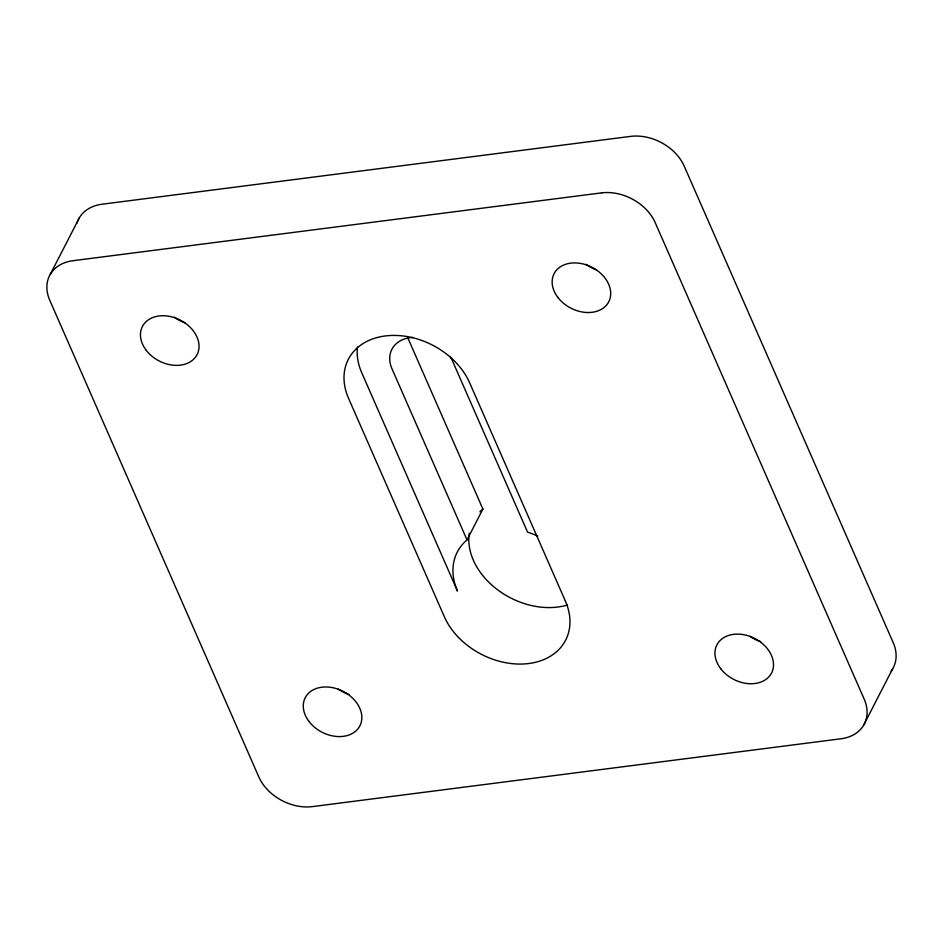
<?xml version="1.0" encoding="UTF-8"?>
<svg xmlns="http://www.w3.org/2000/svg" width="943" height="943" viewBox="0 0 943 943"><rect width="100%" height="100%" fill="white"/><g stroke="black" fill="none" stroke-linecap="round" stroke-linejoin="round"><path stroke-width="1.41" d="M50.285 274.354L79.318 217.868M357.456 347.071A68.32 51.099 27.2 0 0 361.723 372.709L457.496 591.072A68.32 51.099 27.2 0 1 467.033 539.915L482.899 509.043L407.859 337.959M863.682 725.132L892.715 668.646M467.033 539.915L391.993 368.831A34.16 25.544 27.2 0 1 412.975 337.417M184.934 322.812A30.742 22.997 27.2 0 1 174.337 317.154M891.147 671.003A43.39 32.439 27.2 0 0 893.221 642.69L684.205 166.121A43.39 32.439 27.2 0 0 630.561 136.393L102.044 204.218A43.39 32.439 27.2 0 0 77.031 223.055M567.556 604.982A68.32 51.099 27.2 0 1 498.541 590.483A68.32 51.099 27.2 0 1 469.272 533.208M479.881 511.837A68.32 51.099 27.2 0 1 482.899 509.043M348.993 694.449A30.742 22.997 27.2 0 1 338.231 689.156M760.671 641.605A30.742 22.997 27.2 0 1 749.909 636.313M596.613 269.969A30.742 22.997 27.2 0 1 586.016 264.323M537.793 536.107A68.32 51.099 27.2 0 0 527.573 532.147L452.534 361.051A34.16 25.544 27.2 0 0 450 356.371M601.54 192.879L73.012 260.704A43.39 32.439 27.2 0 0 49.779 300.31L258.795 776.879A43.39 32.439 27.2 0 0 312.439 806.607L840.956 738.782A43.39 32.439 27.2 0 0 864.201 699.176L655.185 222.607A43.39 32.439 27.2 0 0 601.54 192.879M565.411 601.151L469.638 382.787A68.32 51.099 27.2 0 0 385.157 335.967A68.32 51.099 27.2 0 0 348.556 398.335L444.33 616.698A68.32 51.099 27.2 0 0 528.811 663.518A68.32 51.099 27.2 0 0 565.411 601.151M146.212 350.289A30.742 22.997 27.2 0 0 196.627 355.452A30.742 22.997 27.2 0 0 166.392 315.917A30.742 22.997 27.2 0 0 146.212 350.289M309.021 721.501A30.742 22.997 27.2 0 0 359.436 726.664A30.742 22.997 27.2 0 0 329.19 687.141A30.742 22.997 27.2 0 0 309.021 721.501M720.7 668.67A30.742 22.997 27.2 0 0 771.103 673.832A30.742 22.997 27.2 0 0 740.868 634.297A30.742 22.997 27.2 0 0 720.7 668.67M557.891 297.446A30.742 22.997 27.2 0 0 608.306 302.609A30.742 22.997 27.2 0 0 578.059 263.085A30.742 22.997 27.2 0 0 557.891 297.446"/></g></svg>
